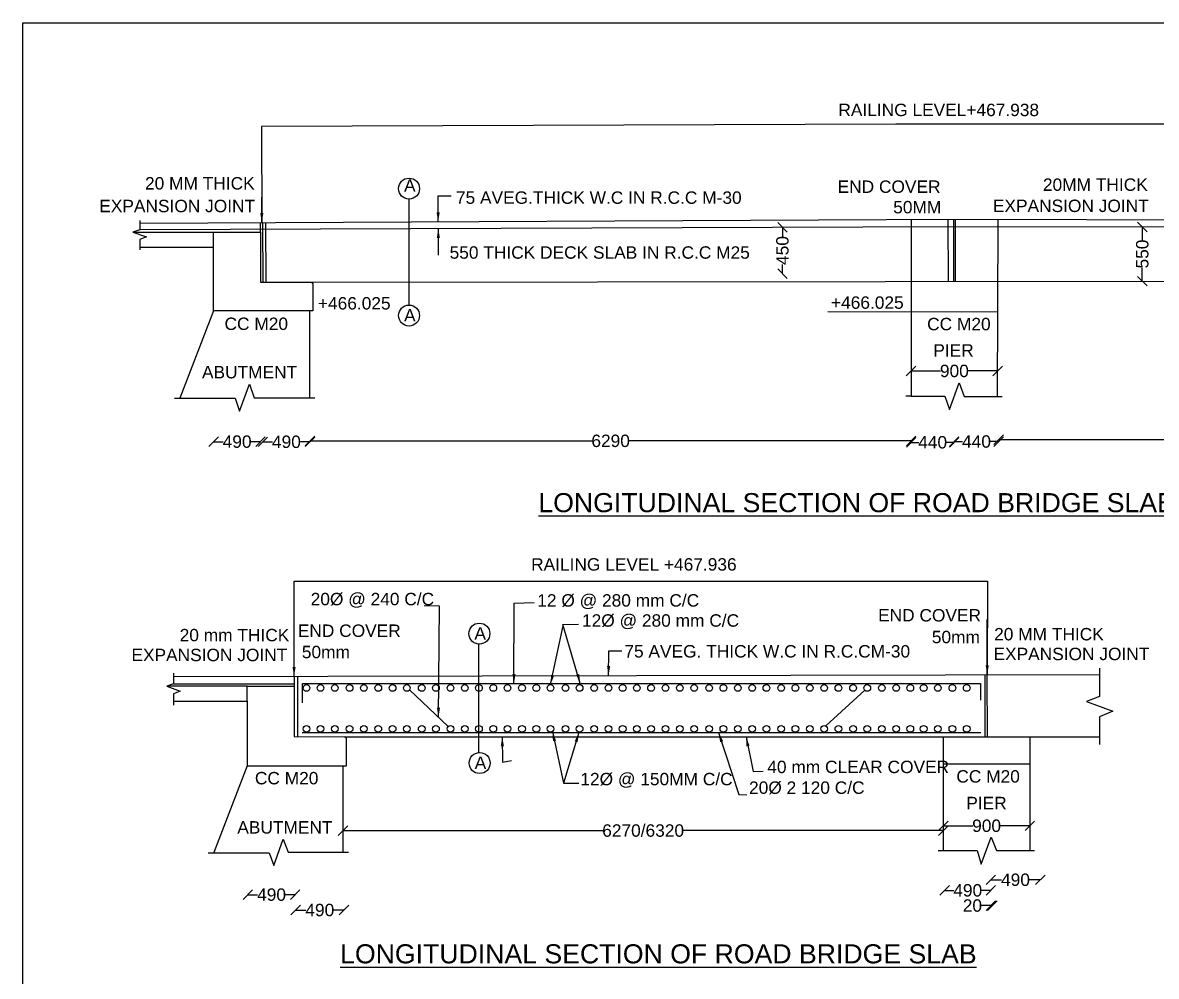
# Model space of a CAD drawing. Header units: millimetres. Extents: x 5124 to 2776411, y 2311 to 44880200.
# Drawn here: x 2736419 to 2748308, y 44870204 to 44880200 of the extents above; entities that cross this region are included whole.
import ezdxf

# ---------------------------------------------------------------- set-up
doc = ezdxf.new("R2010")
doc.units = ezdxf.units.MM
doc.header["$MEASUREMENT"] = 0
for name, color, linetype in [('DIMENSION', 7, 'Continuous'), ('DRAWING', 2, 'Continuous'), ('TEXT', 7, 'Continuous')]:
    doc.layers.add(name, color=color, linetype=linetype)
doc.styles.get("Standard").update_dxf_attribs({"font": 'arial.ttf', "height": 130})
doc.dimstyles.get("Standard").update_dxf_attribs({"dimtxt": 130, "dimasz": 100, "dimexe": 0.18, "dimexo": 0.0625, "dimgap": 0.09, "dimtad": 0, "dimdec": 0, "dimzin": 0, "dimdsep": 46, "dimtxsty": 'Standard', "dimblk": 'OBLIQUE', "dimcen": 0.09, "dimse1": 1, "dimse2": 1, "dimadec": 0, "dimazin": 0, "dimtfac": 1, "dimtdec": 0, "dimtofl": 0, "dimtmove": 0, "dimatfit": 3, "dimfxl": 1, "dimtolj": 1, "dimtzin": 0, "dimarcsym": 0})

# ---------------------------------------------------------------- blocks, each defined once
blk = doc.blocks.new('_Oblique')
at = {"color": 0, "linetype": 'ByBlock', "lineweight": -2}
blk.add_line((-0.5, -0.5), (0.5, 0.5), dxfattribs=at)
blk = doc.blocks.new('*D4')
at = {"layer": 'Defpoints', "color": 0, "transparency": 16777216}
for p in [(2738422, 44875808), (2738913, 44875800), (2738422, 44875792)]:
    blk.add_point(p, dxfattribs=at)
at = {"layer": 'DIMENSION', "color": 0, "lineweight": -2, "transparency": 16777216}
for p, q in [((2738422, 44875808), (2738522, 44875808)), ((2738913, 44875808), (2738814, 44875808))]:
    blk.add_line(p, q, dxfattribs=at)
at = {"layer": 'DIMENSION', "color": 0, "lineweight": -2, "transparency": 16777216, "xscale": 100, "yscale": 100, "zscale": 100, "rotation": 180}
blk.add_blockref('_Oblique', (2738422, 44875808), dxfattribs=at)
at = {"layer": 'DIMENSION', "color": 0, "lineweight": -2, "transparency": 16777216, "xscale": 100, "yscale": 100, "zscale": 100}
blk.add_blockref('_Oblique', (2738913, 44875808), dxfattribs=at)
at = {"layer": 'DIMENSION', "color": 0, "transparency": 16777216, "insert": (2738668, 44875808), "char_height": 130, "attachment_point": 5}
blk.add_mtext('\\A1;490', dxfattribs=at)
blk = doc.blocks.new('*D5')
at = {"layer": 'Defpoints', "color": 0, "transparency": 16777216}
for p in [(2738938, 44875806), (2739432, 44875803), (2738938, 44875795)]:
    blk.add_point(p, dxfattribs=at)
at = {"layer": 'DIMENSION', "color": 0, "lineweight": -2, "transparency": 16777216}
for p, q in [((2738938, 44875806), (2739039, 44875806)), ((2739432, 44875806), (2739331, 44875806))]:
    blk.add_line(p, q, dxfattribs=at)
at = {"layer": 'DIMENSION', "color": 0, "lineweight": -2, "transparency": 16777216, "xscale": 100, "yscale": 100, "zscale": 100, "rotation": 180}
blk.add_blockref('_Oblique', (2738938, 44875806), dxfattribs=at)
at = {"layer": 'DIMENSION', "color": 0, "lineweight": -2, "transparency": 16777216, "xscale": 100, "yscale": 100, "zscale": 100}
blk.add_blockref('_Oblique', (2739432, 44875806), dxfattribs=at)
at = {"layer": 'DIMENSION', "color": 0, "transparency": 16777216, "insert": (2739185, 44875806), "char_height": 130, "attachment_point": 5}
blk.add_mtext('\\A1;490', dxfattribs=at)
blk = doc.blocks.new('*D6')
at = {"layer": 'Defpoints', "color": 0, "transparency": 16777216}
for p in [(2739432, 44875806), (2745737, 44875824), (2745737, 44875816)]:
    blk.add_point(p, dxfattribs=at)
at = {"layer": 'DIMENSION', "color": 0, "lineweight": -2, "transparency": 16777216}
for p, q in [((2739432, 44875816), (2742390, 44875816)), ((2745737, 44875816), (2742779, 44875816))]:
    blk.add_line(p, q, dxfattribs=at)
at = {"layer": 'DIMENSION', "color": 0, "lineweight": -2, "transparency": 16777216, "xscale": 100, "yscale": 100, "zscale": 100, "rotation": 180}
blk.add_blockref('_Oblique', (2739432, 44875816), dxfattribs=at)
at = {"layer": 'DIMENSION', "color": 0, "lineweight": -2, "transparency": 16777216, "xscale": 100, "yscale": 100, "zscale": 100}
blk.add_blockref('_Oblique', (2745737, 44875816), dxfattribs=at)
at = {"layer": 'DIMENSION', "color": 0, "transparency": 16777216, "insert": (2742585, 44875816), "char_height": 130, "attachment_point": 5}
blk.add_mtext('\\A1;6290', dxfattribs=at)
blk = doc.blocks.new('*D7')
at = {"layer": 'Defpoints', "color": 0, "transparency": 16777216}
for p in [(2745737, 44875816), (2745737, 44875801), (2746188, 44875825)]:
    blk.add_point(p, dxfattribs=at)
at = {"layer": 'DIMENSION', "color": 0, "lineweight": -2, "transparency": 16777216}
for p, q in [((2745737, 44875801), (2745816, 44875801)), ((2746188, 44875801), (2746109, 44875801))]:
    blk.add_line(p, q, dxfattribs=at)
at = {"layer": 'DIMENSION', "color": 0, "lineweight": -2, "transparency": 16777216, "xscale": 100, "yscale": 100, "zscale": 100, "rotation": 180}
blk.add_blockref('_Oblique', (2745737, 44875801), dxfattribs=at)
at = {"layer": 'DIMENSION', "color": 0, "lineweight": -2, "transparency": 16777216, "xscale": 100, "yscale": 100, "zscale": 100}
blk.add_blockref('_Oblique', (2746188, 44875801), dxfattribs=at)
at = {"layer": 'DIMENSION', "color": 0, "transparency": 16777216, "insert": (2745962, 44875801), "char_height": 130, "attachment_point": 5}
blk.add_mtext('\\A1;440', dxfattribs=at)
blk = doc.blocks.new('*D8')
at = {"layer": 'Defpoints', "color": 0, "transparency": 16777216}
for p in [(2746188, 44875801), (2746655, 44875809), (2746655, 44875801)]:
    blk.add_point(p, dxfattribs=at)
at = {"layer": 'DIMENSION', "color": 0, "lineweight": -2, "transparency": 16777216}
for p, q in [((2746188, 44875809), (2746276, 44875809)), ((2746655, 44875809), (2746568, 44875809))]:
    blk.add_line(p, q, dxfattribs=at)
at = {"layer": 'DIMENSION', "color": 0, "lineweight": -2, "transparency": 16777216, "xscale": 100, "yscale": 100, "zscale": 100, "rotation": 180}
blk.add_blockref('_Oblique', (2746188, 44875809), dxfattribs=at)
at = {"layer": 'DIMENSION', "color": 0, "lineweight": -2, "transparency": 16777216, "xscale": 100, "yscale": 100, "zscale": 100}
blk.add_blockref('_Oblique', (2746655, 44875809), dxfattribs=at)
at = {"layer": 'DIMENSION', "color": 0, "transparency": 16777216, "insert": (2746422, 44875809), "char_height": 130, "attachment_point": 5}
blk.add_mtext('\\A1;440', dxfattribs=at)
blk = doc.blocks.new('*D9')
at = {"layer": 'Defpoints', "color": 0, "transparency": 16777216}
for p in [(2746655, 44875809), (2752970, 44875830), (2752970, 44875815)]:
    blk.add_point(p, dxfattribs=at)
at = {"layer": 'DIMENSION', "color": 0, "lineweight": -2, "transparency": 16777216}
for p, q in [((2746655, 44875830), (2749618, 44875830)), ((2752970, 44875830), (2750007, 44875830))]:
    blk.add_line(p, q, dxfattribs=at)
at = {"layer": 'DIMENSION', "color": 0, "lineweight": -2, "transparency": 16777216, "xscale": 100, "yscale": 100, "zscale": 100, "rotation": 180}
blk.add_blockref('_Oblique', (2746655, 44875830), dxfattribs=at)
at = {"layer": 'DIMENSION', "color": 0, "lineweight": -2, "transparency": 16777216, "xscale": 100, "yscale": 100, "zscale": 100}
blk.add_blockref('_Oblique', (2752970, 44875830), dxfattribs=at)
at = {"layer": 'DIMENSION', "color": 0, "transparency": 16777216, "insert": (2749812, 44875830), "char_height": 130, "attachment_point": 5}
blk.add_mtext('\\A1;6290', dxfattribs=at)
blk = doc.blocks.new('*D13')
at = {"layer": 'Defpoints', "color": 0, "transparency": 16777216}
for p in [(2748128, 44878058), (2748161, 44878058), (2748127, 44877491)]:
    blk.add_point(p, dxfattribs=at)
at = {"layer": 'DIMENSION', "color": 0, "lineweight": -2, "transparency": 16777216}
for p, q in [((2748161, 44878058), (2748161, 44877918)), ((2748161, 44877491), (2748161, 44877631))]:
    blk.add_line(p, q, dxfattribs=at)
at = {"layer": 'DIMENSION', "color": 0, "lineweight": -2, "transparency": 16777216, "xscale": 100, "yscale": 100, "zscale": 100}
for p, rotation in [((2748161, 44878058), 90), ((2748161, 44877491), 270)]:
    blk.add_blockref('_Oblique', p, dxfattribs=dict(at, rotation=rotation))
at = {"layer": 'DIMENSION', "color": 0, "transparency": 16777216, "insert": (2748161, 44877775), "char_height": 130, "attachment_point": 5, "rotation": 90}
blk.add_mtext('\\A1;550', dxfattribs=at)
blk = doc.blocks.new('*D14')
at = {"layer": 'Defpoints', "color": 0, "transparency": 16777216}
for p in [(2745735, 44876529), (2746644, 44876549), (2746644, 44876527)]:
    blk.add_point(p, dxfattribs=at)
at = {"layer": 'DIMENSION', "color": 0, "lineweight": -2, "transparency": 16777216}
for p, q in [((2745735, 44876549), (2746046, 44876549)), ((2746644, 44876549), (2746333, 44876549))]:
    blk.add_line(p, q, dxfattribs=at)
at = {"layer": 'DIMENSION', "color": 0, "lineweight": -2, "transparency": 16777216, "xscale": 100, "yscale": 100, "zscale": 100, "rotation": 180}
blk.add_blockref('_Oblique', (2745735, 44876549), dxfattribs=at)
at = {"layer": 'DIMENSION', "color": 0, "lineweight": -2, "transparency": 16777216, "xscale": 100, "yscale": 100, "zscale": 100}
blk.add_blockref('_Oblique', (2746644, 44876549), dxfattribs=at)
at = {"layer": 'DIMENSION', "color": 0, "transparency": 16777216, "insert": (2746190, 44876549), "char_height": 130, "attachment_point": 5}
blk.add_mtext('\\A1;900', dxfattribs=at)
blk = doc.blocks.new('*D15')
at = {"layer": 'Defpoints', "color": 0, "transparency": 16777216}
for p in [(2738780, 44871059), (2738780, 44871044), (2739277, 44871040)]:
    blk.add_point(p, dxfattribs=at)
at = {"layer": 'DIMENSION', "color": 0, "lineweight": -2, "transparency": 16777216}
for p, q in [((2738780, 44871059), (2738882, 44871059)), ((2739277, 44871059), (2739175, 44871059))]:
    blk.add_line(p, q, dxfattribs=at)
at = {"layer": 'DIMENSION', "color": 0, "lineweight": -2, "transparency": 16777216, "xscale": 100, "yscale": 100, "zscale": 100, "rotation": 180}
blk.add_blockref('_Oblique', (2738780, 44871059), dxfattribs=at)
at = {"layer": 'DIMENSION', "color": 0, "lineweight": -2, "transparency": 16777216, "xscale": 100, "yscale": 100, "zscale": 100}
blk.add_blockref('_Oblique', (2739277, 44871059), dxfattribs=at)
at = {"layer": 'DIMENSION', "color": 0, "transparency": 16777216, "insert": (2739029, 44871059), "char_height": 130, "attachment_point": 5}
blk.add_mtext('\\A1;490', dxfattribs=at)
blk = doc.blocks.new('*D16')
at = {"layer": 'Defpoints', "color": 0, "transparency": 16777216}
for p in [(2739281, 44871063), (2739788, 44871074), (2739788, 44870898)]:
    blk.add_point(p, dxfattribs=at)
at = {"layer": 'DIMENSION', "color": 0, "lineweight": -2, "transparency": 16777216}
for p, q in [((2739281, 44870898), (2739389, 44870898)), ((2739788, 44870898), (2739681, 44870898))]:
    blk.add_line(p, q, dxfattribs=at)
at = {"layer": 'DIMENSION', "color": 0, "lineweight": -2, "transparency": 16777216, "xscale": 100, "yscale": 100, "zscale": 100, "rotation": 180}
blk.add_blockref('_Oblique', (2739281, 44870898), dxfattribs=at)
at = {"layer": 'DIMENSION', "color": 0, "lineweight": -2, "transparency": 16777216, "xscale": 100, "yscale": 100, "zscale": 100}
blk.add_blockref('_Oblique', (2739788, 44870898), dxfattribs=at)
at = {"layer": 'DIMENSION', "color": 0, "transparency": 16777216, "insert": (2739535, 44870898), "char_height": 130, "attachment_point": 5}
blk.add_mtext('\\A1;490', dxfattribs=at)
blk = doc.blocks.new('*D17')
at = {"layer": 'Defpoints', "color": 0, "transparency": 16777216}
for p in [(2746088, 44871104), (2746088, 44871049), (2746572, 44871056)]:
    blk.add_point(p, dxfattribs=at)
at = {"layer": 'DIMENSION', "color": 0, "lineweight": -2, "transparency": 16777216}
for p, q in [((2746088, 44871104), (2746184, 44871104)), ((2746572, 44871104), (2746476, 44871104))]:
    blk.add_line(p, q, dxfattribs=at)
at = {"layer": 'DIMENSION', "color": 0, "lineweight": -2, "transparency": 16777216, "xscale": 100, "yscale": 100, "zscale": 100, "rotation": 180}
blk.add_blockref('_Oblique', (2746088, 44871104), dxfattribs=at)
at = {"layer": 'DIMENSION', "color": 0, "lineweight": -2, "transparency": 16777216, "xscale": 100, "yscale": 100, "zscale": 100}
blk.add_blockref('_Oblique', (2746572, 44871104), dxfattribs=at)
at = {"layer": 'DIMENSION', "color": 0, "transparency": 16777216, "insert": (2746330, 44871104), "char_height": 130, "attachment_point": 5}
blk.add_mtext('\\A1;490', dxfattribs=at)
blk = doc.blocks.new('*D18')
at = {"layer": 'Defpoints', "color": 0, "transparency": 16777216}
for p in [(2747091, 44871215), (2746572, 44871056), (2747091, 44871054)]:
    blk.add_point(p, dxfattribs=at)
at = {"layer": 'DIMENSION', "color": 0, "lineweight": -2, "transparency": 16777216}
for p, q in [((2746572, 44871215), (2746685, 44871215)), ((2747091, 44871215), (2746977, 44871215))]:
    blk.add_line(p, q, dxfattribs=at)
at = {"layer": 'DIMENSION', "color": 0, "lineweight": -2, "transparency": 16777216, "xscale": 100, "yscale": 100, "zscale": 100, "rotation": 180}
blk.add_blockref('_Oblique', (2746572, 44871215), dxfattribs=at)
at = {"layer": 'DIMENSION', "color": 0, "lineweight": -2, "transparency": 16777216, "xscale": 100, "yscale": 100, "zscale": 100}
blk.add_blockref('_Oblique', (2747091, 44871215), dxfattribs=at)
at = {"layer": 'DIMENSION', "color": 0, "transparency": 16777216, "insert": (2746831, 44871215), "char_height": 130, "attachment_point": 5}
blk.add_mtext('\\A1;490', dxfattribs=at)
blk = doc.blocks.new('*D19')
at = {"layer": 'Defpoints', "color": 0, "transparency": 16777216}
for p in [(2746573, 44871032), (2746573, 44870945), (2746588, 44871031)]:
    blk.add_point(p, dxfattribs=at)
at = {"layer": 'DIMENSION', "color": 0, "lineweight": -2, "transparency": 16777216}
for p, q in [((2746573, 44870945), (2746473, 44870945)), ((2746588, 44870945), (2746573, 44870945))]:
    blk.add_line(p, q, dxfattribs=at)
at = {"layer": 'DIMENSION', "color": 0, "lineweight": -2, "transparency": 16777216, "xscale": 100, "yscale": 100, "zscale": 100, "rotation": 180}
blk.add_blockref('_Oblique', (2746573, 44870945), dxfattribs=at)
at = {"layer": 'DIMENSION', "color": 0, "lineweight": -2, "transparency": 16777216, "xscale": 100, "yscale": 100, "zscale": 100}
blk.add_blockref('_Oblique', (2746588, 44870945), dxfattribs=at)
at = {"layer": 'DIMENSION', "color": 0, "transparency": 16777216, "insert": (2746379, 44870945), "char_height": 130, "attachment_point": 5}
blk.add_mtext('\\A1;20', dxfattribs=at)
blk = doc.blocks.new('*D20')
at = {"layer": 'Defpoints', "color": 0, "transparency": 16777216}
for p in [(2746074, 44871764), (2746982, 44871781), (2746982, 44871764)]:
    blk.add_point(p, dxfattribs=at)
at = {"layer": 'DIMENSION', "color": 0, "lineweight": -2, "transparency": 16777216}
for p, q in [((2746074, 44871781), (2746385, 44871781)), ((2746982, 44871781), (2746672, 44871781))]:
    blk.add_line(p, q, dxfattribs=at)
at = {"layer": 'DIMENSION', "color": 0, "lineweight": -2, "transparency": 16777216, "xscale": 100, "yscale": 100, "zscale": 100, "rotation": 180}
blk.add_blockref('_Oblique', (2746074, 44871781), dxfattribs=at)
at = {"layer": 'DIMENSION', "color": 0, "lineweight": -2, "transparency": 16777216, "xscale": 100, "yscale": 100, "zscale": 100}
blk.add_blockref('_Oblique', (2746982, 44871781), dxfattribs=at)
at = {"layer": 'DIMENSION', "color": 0, "transparency": 16777216, "insert": (2746528, 44871781), "char_height": 130, "attachment_point": 5}
blk.add_mtext('\\A1;900', dxfattribs=at)
blk = doc.blocks.new('*D21')
at = {"layer": 'Defpoints', "color": 0, "transparency": 16777216}
for p in [(2739778, 44871764), (2746074, 44871764), (2739778, 44871731)]:
    blk.add_point(p, dxfattribs=at)
at = {"layer": 'DIMENSION', "color": 0, "lineweight": -2, "transparency": 16777216}
for p, q in [((2739778, 44871731), (2742505, 44871731)), ((2746074, 44871731), (2743348, 44871731))]:
    blk.add_line(p, q, dxfattribs=at)
at = {"layer": 'DIMENSION', "color": 0, "lineweight": -2, "transparency": 16777216, "xscale": 100, "yscale": 100, "zscale": 100, "rotation": 180}
blk.add_blockref('_Oblique', (2739778, 44871731), dxfattribs=at)
at = {"layer": 'DIMENSION', "color": 0, "lineweight": -2, "transparency": 16777216, "xscale": 100, "yscale": 100, "zscale": 100}
blk.add_blockref('_Oblique', (2746074, 44871731), dxfattribs=at)
at = {"layer": 'DIMENSION', "color": 0, "transparency": 16777216, "insert": (2742926, 44871731), "char_height": 130, "attachment_point": 5}
blk.add_mtext('\\A1;6270/6320', dxfattribs=at)
blk = doc.blocks.new('*D90')
at = {"layer": 'Defpoints', "color": 0, "transparency": 16777216}
for p in [(2744387, 44878054), (2744387, 44877570), (2744387, 44877570)]:
    blk.add_point(p, dxfattribs=at)
at = {"layer": 'DIMENSION', "color": 0, "lineweight": -2, "transparency": 16777216}
for p, q in [((2744387, 44878054), (2744387, 44877958)), ((2744387, 44877570), (2744387, 44877666))]:
    blk.add_line(p, q, dxfattribs=at)
at = {"layer": 'DIMENSION', "color": 0, "lineweight": -2, "transparency": 16777216, "xscale": 100, "yscale": 100, "zscale": 100}
for p, rotation in [((2744387, 44878054), 90), ((2744387, 44877570), 270)]:
    blk.add_blockref('_Oblique', p, dxfattribs=dict(at, rotation=rotation))
at = {"layer": 'DIMENSION', "color": 0, "transparency": 16777216, "insert": (2744387, 44877812), "char_height": 130, "attachment_point": 5, "rotation": 90}
blk.add_mtext('\\A1;450', dxfattribs=at)

msp = doc.modelspace()

# ---------------------------------------------------------------- linework, layer by layer
at = {"layer": 'DIMENSION', "color": 0}
msp.add_lwpolyline([(2740469.4, 44878350.7), (2740469.4, 44877240.2)], dxfattribs=at)
for centre in [(2740470.9, 44878460.9), (2740470.9, 44877130.3), (2741208.7, 44873795.7), (2741211.7, 44872439.6)]:
    msp.add_circle(centre, 109.9, dxfattribs=at)
at = {"layer": 'DRAWING', "color": 0}
msp.add_lwpolyline([(2736419, 44880200.3), (2776410.7, 44880200.3), (2776410.7, 44859515.4), (2736419, 44859515.4)], close=True, dxfattribs=at)
for points in [[(2753432, 44877497.7), (2753432, 44879137.2), (2745576, 44879137.2), (2738922.1, 44879113), (2738926.8, 44878105)], [(2737648, 44878126.2), (2737648, 44878030.4), (2737574.4, 44878003.6), (2737718.2, 44877955.7), (2737648, 44877928.4), (2737648, 44877819.2)], [(2737574.4, 44878003.6), (2738914.8, 44878004.2), (2738914.3, 44878104.9)], [(2737648, 44878098.9), (2746188.5, 44878139.5), (2754506.2, 44878121.4)], [(2754506.2, 44878049.4), (2746175.6, 44878060.7), (2737648, 44878030.4)], [(2738940.3, 44877481.2), (2738937.3, 44878105.1)], [(2738973.4, 44877481.2), (2738970.4, 44878105.2)], [(2745735.2, 44878137.3), (2745735.2, 44876286.9), (2745682.3, 44876286.9)], [(2746128, 44877489.1), (2746124.9, 44878139.2)], [(2746179.5, 44878139.4), (2746180.3, 44877489.1)], [(2746197.7, 44878139.4), (2746198.4, 44877489.1)], [(2746643.8, 44876283.3), (2746647.8, 44878138.5)], [(2737648, 44877847.4), (2738421.3, 44877847.8)], [(2739433.4, 44877481.2), (2754506.2, 44877499)], [(2738421.6, 44877181.3), (2738068.2, 44876265.9)], [(2739426.8, 44877181.3), (2739426.8, 44876269.2)], [(2744862.7, 44877172.9), (2746645.7, 44877169.1)], [(2738012.1, 44876263.6), (2738646.1, 44876263.6), (2738693.8, 44876128), (2738796.1, 44876412.3), (2738846.1, 44876269.2), (2739483.2, 44876269.2)], [(2745735.2, 44876286.9), (2746090.2, 44876286.9), (2746137.5, 44876144.6), (2746238.6, 44876423.6), (2746292.3, 44876283.3), (2746691.9, 44876283.3)], [(2746535.7, 44874344.2), (2746534.2, 44873364.7)], [(2741200.7, 44873684.6), (2741200.7, 44872553.4)], [(2747713.5, 44873432.7), (2747713.5, 44873136.9), (2747574.7, 44873082.8), (2747853.3, 44872983.2), (2747713.5, 44872923), (2747713.5, 44872632.3)], [(2738001.1, 44873381.5), (2738001.1, 44873268.7), (2737929.7, 44873246.4), (2738070.5, 44873194.4), (2738001.7, 44873163.4), (2738001.7, 44873046.9)], [(2738001.1, 44873344.9), (2747713.5, 44873367.4)], [(2739265.3, 44873347.8), (2739265.3, 44872717.6), (2739792.8, 44872715.7), (2747713.5, 44872715.7)], [(2739306.4, 44872717.5), (2739305, 44873347.9)], [(2746513.8, 44872715.7), (2746512.3, 44873364.6)], [(2746535.7, 44872715.7), (2746534.2, 44873364.7)], [(2738774.5, 44873086.4), (2738774.5, 44873245.2), (2737929.7, 44873246.4)], [(2738001.1, 44873268.7), (2739265.3, 44873268.7)], [(2738774.5, 44873245.2), (2739265.3, 44873245.2)], [(2739354.1, 44873070.7), (2739354.1, 44873271.5), (2746463.8, 44873271.5), (2746463.8, 44873097.5)], [(2740476.5, 44873205.7), (2740879.5, 44872822.8)], [(2744842, 44872829.2), (2745250.5, 44873202.4)], [(2738001.7, 44873086.4), (2738774.5, 44873086.4), (2738774.5, 44872410.7), (2738422.1, 44871500.1)], [(2739348.5, 44872758.5), (2746467.6, 44872758.5)], [(2746074.1, 44872715.7), (2746074.1, 44871518.1)], [(2746982, 44872715.7), (2746982, 44871521.9)], [(2739778.2, 44872410.7), (2739778.2, 44871504.7)], [(2746074.1, 44872431.2), (2746982, 44872431.2)], [(2738364, 44871497.2), (2739004.3, 44871497.2), (2739052.4, 44871366.8), (2739150.6, 44871640.6), (2739203.7, 44871504.7), (2739835.1, 44871504.7)], [(2746019.9, 44871521.9), (2746427.3, 44871521.9), (2746472.2, 44871380), (2746574.9, 44871662.4), (2746632.3, 44871521.9), (2747031.6, 44871521.9)]]:
    msp.add_lwpolyline(points, dxfattribs=at)
for points in [[(2738914.8, 44878004.2), (2738914.8, 44877481.2), (2739433.2, 44877481.2, -0.4055488), (2739462.8, 44877452.4), (2739462.8, 44877181.3), (2738421.6, 44877181.3), (2738421.2, 44878004)], [(2738774.5, 44872410.7), (2739815, 44872410.7), (2739815, 44872685.2, 0.3249202), (2739792.8, 44872715.7, -3.4830889)]]:
    msp.add_lwpolyline(points, format="xyb", dxfattribs=at)
for centre in [(2739395.2, 44873226.1), (2739543.2, 44873226.1), (2739693.1, 44873226.1), (2739847.6, 44873226.1), (2739996.4, 44873226.1), (2740148.5, 44873226.1), (2740298.7, 44873226.1), (2740447.8, 44873226.1), (2740604.1, 44873226.1), (2740752.9, 44873226.1), (2740905, 44873226.1), (2741055.2, 44873226.1), (2741204.3, 44873226.1), (2741354.7, 44873226.1), (2741503.5, 44873226.1), (2741655.6, 44873226.1), (2741805.8, 44873226.1), (2741955, 44873226.1), (2742111, 44873226.1), (2742259.9, 44873226.1), (2742412, 44873226.1), (2742562.1, 44873226.1), (2742711.3, 44873226.1), (2742860.3, 44873226.1), (2743009.2, 44873226.1), (2743161.3, 44873226.1), (2743311.4, 44873226.1), (2743460.6, 44873226.1), (2743618.5, 44873226.1), (2743767.3, 44873226.1), (2743919.4, 44873226.1), (2744069.6, 44873226.1), (2744218.8, 44873226.1), (2744373.6, 44873226.1), (2744522.4, 44873226.1), (2744674.5, 44873226.1), (2744824.7, 44873226.1), (2744973.9, 44873226.1), (2745127.6, 44873226.1), (2745276.5, 44873226.1), (2745428.5, 44873226.1), (2745578.7, 44873226.1), (2745727.9, 44873226.1), (2745868, 44873226.1), (2746016.8, 44873226.1), (2746168.9, 44873226.1), (2746319.1, 44873226.1), (2739395.2, 44872798.6), (2739543.2, 44872798.6), (2739693.1, 44872798.6), (2739847.6, 44872798.6), (2739996.4, 44872798.6), (2740148.5, 44872798.6), (2740298.7, 44872798.6), (2740447.8, 44872798.6), (2740604.1, 44872798.6), (2740752.9, 44872798.6), (2740905, 44872798.6), (2741055.2, 44872798.6), (2741204.3, 44872798.6), (2741354.7, 44872798.6), (2741503.5, 44872798.6), (2741655.6, 44872798.6), (2741805.8, 44872798.6), (2741955, 44872798.6), (2742111, 44872798.6), (2742259.9, 44872798.6), (2742412, 44872798.6), (2742562.1, 44872798.6), (2742711.3, 44872798.6), (2742860.3, 44872798.6), (2743009.2, 44872798.6), (2743161.3, 44872798.6), (2743311.4, 44872798.6), (2743460.6, 44872798.6), (2743618.5, 44872798.6), (2743767.3, 44872798.6), (2743919.4, 44872798.6), (2744069.6, 44872798.6), (2744218.8, 44872798.6), (2744373.6, 44872798.6), (2744522.4, 44872798.6), (2744674.5, 44872798.6), (2744824.7, 44872798.6), (2744973.9, 44872798.6), (2745127.6, 44872798.6), (2745276.5, 44872798.6), (2745428.5, 44872798.6), (2745578.7, 44872798.6), (2745727.9, 44872798.6), (2745868, 44872798.6), (2746016.8, 44872798.6), (2746168.9, 44872798.6), (2746319.1, 44872798.6)]:
    msp.add_circle(centre, 35.1, dxfattribs=at)

# ---------------------------------------------------------------- texts
at = {"layer": 'TEXT', "color": 0}
for s, height, p in [('RAILING LEVEL+467.938', 130, (2744973.4, 44879220.9)), ('20 MM THICK', 130, (2737701.9, 44878451.5)), ('A', 130, (2740418.6, 44878428.6)), ('END COVER', 130, (2744965.2, 44878416.3)), ('20MM THICK', 130, (2747118.5, 44878437.6)), ('75 AVEG.THICK W.C IN R.C.C M-30', 130, (2740962.6, 44878301.5)), ('EXPANSION JOINT', 130, (2737222.3, 44878213.6)), ('50MM', 130, (2745548.6, 44878201.7)), ('EXPANSION JOINT', 130, (2746593.9, 44878215.4)), ('550 THICK DECK SLAB IN R.C.C M25', 130, (2740896.5, 44877726.2)), ('+466.025', 130, (2739515.1, 44877193.8)), ('+466.025', 130, (2744895.9, 44877201.3)), ('CC M20', 130, (2738535.8, 44876978.9)), ('A', 130, (2740418.6, 44877068)), ('CC M20', 130, (2745904.5, 44876976.1)), ('PIER', 130, (2745969, 44876700.2)), ('ABUTMENT', 130, (2738299.4, 44876471.6)), ('%%ULONGITUDINAL SECTION OF ROAD BRIDGE SLAB (HALF PORTION)', 200, (2741827.1, 44875069)), ('RAILING LEVEL +467.936', 130, (2741751.1, 44874456.7)), ('20Ø @ 240 C/C', 130, (2739439.4, 44874093.2)), ('12 Ø @ 280 mm C/C', 130, (2741815.8, 44874079.2)), ('END COVER', 130, (2745390, 44873923.3)), ('12Ø @ 280 mm C/C', 130, (2742284.8, 44873868.7)), ('20 mm THICK', 130, (2738065.3, 44873715.4)), ('END COVER', 130, (2739304.3, 44873761.7)), ('A', 130, (2741156.4, 44873733.4)), ('50mm', 130, (2745953.5, 44873695.3)), ('20 MM THICK', 130, (2746606.8, 44873725.2)), ('50mm', 130, (2739346.7, 44873538.1)), ('75 AVEG. THICK W.C IN R.C.CM-30', 130, (2742729.1, 44873545.6)), ('EXPANSION JOINT', 130, (2737559.6, 44873507.3)), ('EXPANSION JOINT', 130, (2746600.3, 44873517.9)), ('A', 130, (2741159.4, 44872377.3)), ('40 mm CLEAR COVER', 130, (2744228, 44872333.7)), ('CC M20', 130, (2746210.7, 44872234.4)), ('CC M20', 130, (2738854.4, 44872215.9)), ('12Ø @ 150MM C/C', 130, (2742267.6, 44872206.2)), ('20Ø 2 120 C/C', 130, (2744036.8, 44872116.2)), ('PIER', 130, (2746314.7, 44871955.1)), ('ABUTMENT', 130, (2738669.7, 44871700)), ('%%ULONGITUDINAL SECTION OF ROAD BRIDGE SLAB', 200, (2739748.4, 44870339.3))]:
    msp.add_text(s, height=height, dxfattribs=at).set_placement(p)

# ---------------------------------------------------------------- dimensions: what is measured, and where the dimension line sits
at = {"layer": 'DIMENSION', "color": 0}
for base, p1, p2, text, picture, middle in [((2744387.4, 44877569.7), (2744387.3, 44878054.3), (2744387.3, 44877569.7), '450', '*D90', (2744387.4, 44877812)), ((2748160.8, 44878058), (2748126.9, 44877491.5), (2748127.7, 44878058), '550', '*D13', (2748160.8, 44877774.7))]:
    dim = msp.add_linear_dim(base=base, p1=p1, p2=p2, angle=90, text=text, dimstyle='Standard', dxfattribs=at)
    dim.commit()
    dim.dimension.update_dxf_attribs({"geometry": picture, "text_midpoint": middle})
for base, p1, p2, text, picture, middle in [((2746644.3, 44876549.5), (2745735.2, 44876528.5), (2746644.3, 44876526.6), '900', '*D14', (2746189.8, 44876549.5)), ((2738421.9, 44875807.9), (2738913.4, 44875799.9), (2738421.9, 44875791.8), '490', '*D4', (2738667.7, 44875807.9)), ((2738937.6, 44875806.3), (2739432.3, 44875803.1), (2738937.6, 44875795), '490', '*D5', (2739184.9, 44875806.3)), ((2745737.1, 44875815.6), (2739432.3, 44875806.3), (2745737.1, 44875823.9), '6290', '*D6', (2742584.7, 44875815.6)), ((2745737.1, 44875801.3), (2746187.8, 44875825), (2745737.1, 44875815.6), '440', '*D7', (2745962.5, 44875801.3)), ((2746655.4, 44875809), (2746187.8, 44875801.3), (2746655.4, 44875801.3), '440', '*D8', (2746421.6, 44875809)), ((2752969.6, 44875830.4), (2746655.4, 44875809), (2752969.6, 44875815.1), '6290', '*D9', (2749812.5, 44875830.4)), ((2739778.2, 44871730.5), (2746074.1, 44871763.9), (2739778.2, 44871763.9), '6270/6320', '*D21', (2742926.2, 44871730.5)), ((2746982, 44871780.7), (2746074.1, 44871763.9), (2746982, 44871763.9), '900', '*D20', (2746528.1, 44871780.7)), ((2747090.9, 44871214.6), (2746571.6, 44871056.4), (2747090.9, 44871053.9), '490', '*D18', (2746831.3, 44871214.6)), ((2746087.8, 44871103.7), (2746571.6, 44871056.4), (2746087.8, 44871048.9), '490', '*D17', (2746329.7, 44871103.7)), ((2738779.7, 44871058.7), (2739277.3, 44871040.2), (2738779.7, 44871044.5), '490', '*D15', (2739028.5, 44871058.7)), ((2739788.1, 44870898.3), (2739281.4, 44871062.8), (2739788.1, 44871073.9), '490', '*D16', (2739534.8, 44870898.3)), ((2746572.6, 44870944.7), (2746587.6, 44871030.9), (2746572.6, 44871032.4), '20', '*D19', (2746378.5, 44870944.7))]:
    dim = msp.add_linear_dim(base=base, p1=p1, p2=p2, text=text, dimstyle='Standard', dxfattribs=at)
    dim.commit()
    dim.dimension.update_dxf_attribs({"geometry": picture, "text_midpoint": middle})

# ---------------------------------------------------------------- leaders
for points in [[(2740776.5, 44878113.8), (2740776.5, 44878383.9), (2740911.4, 44878383.9)], [(2740778.1, 44878041.5), (2740778.1, 44877762.7)], [(2740778.7, 44872918.6), (2740791, 44874084.7), (2740630.2, 44874086.4)], [(2741571.2, 44873271.5), (2741572.6, 44874116.1), (2741784.3, 44874121.3)], [(2741955, 44873261.2), (2742088.5, 44873877)], [(2742267.1, 44873271.5), (2742083.7, 44873893.2), (2742247.3, 44873894.7)], [(2742563.3, 44873355.5), (2742565.1, 44873615.4), (2742701.1, 44873615.1)], [(2741448.6, 44872715.7), (2741450.9, 44872449.4), (2741545.7, 44872464.8)], [(2741975.3, 44872769.9), (2742090.5, 44872226.9), (2742252.4, 44872229.8)], [(2742252.4, 44872758.5), (2742090.5, 44872226.9)], [(2743717.7, 44872758.5), (2743928.6, 44872110.2), (2744014, 44872107.6)], [(2744004.8, 44872715.7), (2744081.3, 44872351.3), (2744185.3, 44872353)]]:
    msp.add_leader(points, dimstyle='Standard', override={"dimgap": 0.09, "dimtad": 0}, dxfattribs=at)
at = {"layer": 'DRAWING', "color": 0}
for points in [[(2738926.8, 44878105), (2738926.8, 44878371.5)], [(2739265.3, 44873347.8), (2739265.3, 44874344.2), (2746535.7, 44874344.2)], [(2746534.2, 44873364.7), (2746535.1, 44873945.4)]]:
    msp.add_leader(points, dimstyle='Standard', override={"dimgap": 0.09, "dimtad": 0}, dxfattribs=at)

doc.saveas('drawing.dxf')
